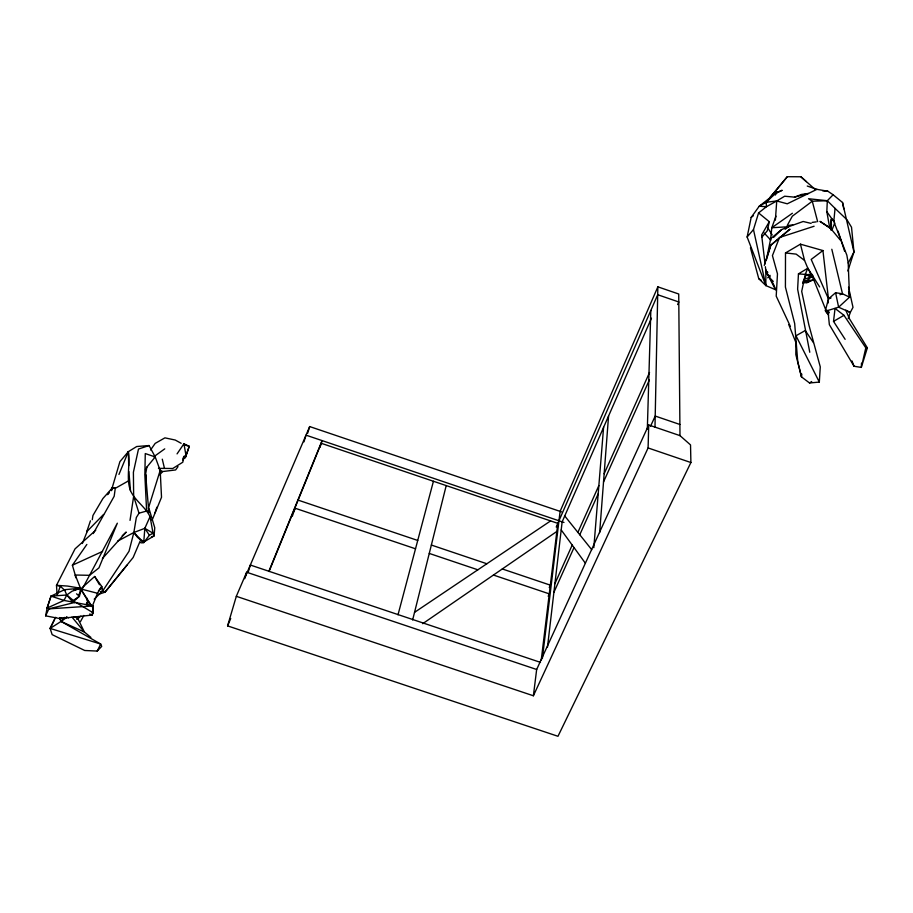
<?xml version="1.0" encoding="UTF-8"?>
<svg xmlns="http://www.w3.org/2000/svg" width="913" height="913" viewBox="0 0 913 913"><rect width="100%" height="100%" fill="white"/><g stroke="black" fill="none" stroke-linecap="round" stroke-linejoin="round"><path stroke-width="1.37" d="M785.5 252.947L785.42 287.093L794.664 323.476L797.757 361.708L801.488 376.886L809.534 382.981L819.315 382.079L820.273 366.889L808.838 324.8L801.694 291.373L805.38 274.048L807.811 268.251L804.558 260.433L800.439 244.17L785.5 252.947L796.147 254.122L804.558 260.433M654.986 427.113L657.862 286.842L678.724 294.009L679.991 435.638L690.525 444.916L690.901 462.537L557.98 736.289L227.588 625.884L236.319 596.315L246.658 572.234L536.661 669.491L533.386 695.774L236.319 596.315M533.386 695.774L648.093 447.952L648.732 424.979L679.991 435.638M831.001 230.224L831.298 219.177L832.428 219.223M647.328 429.236L650.832 310.454M148.899 512.672L145.612 474.178L146.856 467.114L155.221 456.957L149.07 445.544L136.733 446.525L128.368 451.638L119.9 461.658L111.603 489.779M861.507 363.146L861.324 367.414L854.043 366.25L829.358 324.663L827.943 310.466L838.625 307.19L849.535 297.159L848.211 263.092L846.853 255.184L833.786 221.471L826.824 211.69L827.315 200.712L833.135 194.766L842.516 202.469L843.783 208.826M73.325 601.713L79.397 596.292L79.522 593.541L78.917 595.253L117.332 523.195L98.946 567.886L89.577 575.316L75.243 575.019L72.389 565.215L86.849 544.445M775.377 220.147L776.746 200.963L784.666 196.215L794.481 197.14L808.473 193.465L816.918 189.345L827.84 191.228L833.135 194.766M819.612 286.91L807.811 268.251L798.453 273.854L797.62 289.159L809.763 352.258M794.481 197.14L801.58 194.423L808.473 193.465L787.257 203.804L776.746 200.963L766.395 206.749L759.262 206.201L766.247 202.275L775.845 193.008L775.947 191.331L777.534 191.901L775.205 195.074L775.947 191.331L769.67 198.03L759.262 206.201L751.171 217.408L747.131 237.003L765.859 285.564L775.468 289.706C773.71 281.307 765.79 275.372 765.368 266.699M599.658 532.633L608.56 416.02M152.094 520.193L161.521 497.265L160.186 470.435L155.221 456.957L145.27 453.556L144.859 475.159L146.616 511.029L139.016 513.186L136.334 517.511L133.857 532.507L137.441 537.243L143.729 542.596L144.825 528.33L150.052 516.644C145.235 506.738 134.998 500.758 130.479 490.669C125.914 478.104 130.411 464.683 128.368 451.638L118.952 474.452M593.815 547.72L603.584 427.352M87.659 605.159L88.025 601.062L80.732 588.965L91.334 605.559L88.025 601.062L86.427 603.367M830.431 228.558L831.298 219.177L834.037 221.014M833.786 221.471L835.064 208.404L827.315 200.712L808.541 198.737L812.273 201.214L827.315 200.712M770.538 240.324L771.793 227.736L775.982 216.153M828.045 303.116L828.468 298.871L822.921 250.55L800.439 244.17M547.48 647.18L562.146 521.848L651.471 318.169M845.13 339.328L833.523 321.387L835.053 308.434L843.966 315.316L865.809 347.853L861.324 367.414L867.35 347.853L849.41 318.671L845.78 310.135L850.265 312.497L848.177 318.66M541.249 659.973L557.832 523.354L321.25 443.296L269.061 571.527M542.345 658.615L560.103 511.371L657.862 286.842M801.831 374.125L801.488 376.886L795.828 354.564L795.896 342.501L788.764 324.629M89.702 614.004L92.145 615.065L93.206 605.947L48.868 608.857L47.099 608.058L51.025 596.121L64.001 600.434L93.206 605.947L93.217 612.828L92.145 615.065L59.733 618.558L45.65 615.853L47.099 608.058L51.025 596.121L64.469 589.718L66.775 595.014L73.325 600.457L79.397 596.292L80.481 588.223L75.243 575.019L75.733 577.712M128.048 481.128L115.266 488.341L114.182 496.273L93.24 533.569M130.034 520.376L133.652 496.295L133.401 472.226L138.491 449.048L149.07 445.544M92.281 519.702L92.943 515.491L102.907 498.521L112.288 487.976L115.221 487.61M831.081 227.109L831.503 224.393M762.035 236.958L767.262 230.852L769.294 221.711L758.566 212.934L766.395 206.749L766.247 202.275L775.947 191.331L774.498 193.796L782.179 190.292L775.845 193.008M412.642 619.95L446.217 485.579M111.591 490.669L112.288 487.976L115.266 488.341M398.011 614.791L433.435 481.254M244.741 578.705L246.658 572.234M248.336 571.743L250.333 565.033L540.485 662.382M303.961 441.869L306.015 435.159L563.972 522.464M307.658 433.241L309.69 426.565L561.506 511.851M747.131 237.003L753.476 229.585L758.566 212.934M292.365 516.176L294.865 508.142L415.518 548.793M148.351 508.381L160.186 470.435M319.995 447.302L322.095 440.602L268.89 571.253M847.869 271.001L853.963 251.977L851.521 227.234L846.876 219.634L835.064 208.404M764.261 265.398L770.8 245.186L789.859 229.277L770.8 245.186L766.258 260.376L770.709 238.67L781.608 229.574L788.524 226.744L803.166 221.494L811.121 223.4M155.05 512.764L156.865 507.194M182.748 458.212L185.328 457.664L189.253 446.297L183.935 443.786L177.054 453.887M185.328 457.664L189.253 446.297L183.513 444.597M103.557 514.453L86.758 531.72L90.433 520.832M57.508 594.249L60.269 586.214L56.492 585.324L75.026 548.884L95.739 530.225M86.644 604.691L88.025 601.062M82.353 543.52L87.431 530.852L86.758 531.72M92.099 606.734L97.531 593.267L101.765 586.488L94.644 576.48L81.725 588.063M831.8 230.338L834.79 222.943M293.803 511.896L295.207 508.45M802.858 282.779L806.111 274.881L811.703 274.003M227.588 625.884L230.727 618.512M140.18 541.01L133.15 557.501L104.995 592.183L98.57 594.329M245.346 576.674L309.69 426.565M556.222 527.041L657.702 294.728L678.793 301.975L677.629 304.577M549.261 587.561L550.334 585.153L502.298 568.959M548.188 596.28L549.272 593.861L493.442 575.053M554.921 583.624L572.2 545.072M577.883 532.382L598.86 485.568M604.155 473.767L649.531 372.504M553.906 592.332L574.015 547.583M579.778 534.756L598.198 493.807M603.527 481.938L649.348 380.002M45.65 615.853L48.868 608.857L75.585 602.226L93.217 612.828M536.661 669.491L648.732 424.979M650.467 426.382L655.214 416.054L679.9 424.477M147.849 511.257L149.036 508.712L154.754 527.737L154.08 535.942L142.2 542.927L140.385 542.619M61.981 617.69L59.733 618.558L61.091 621.422L100.681 644.03L101.708 646.393L97.235 651.06L84.715 650.49L52.155 634.638L50.112 628.418L54.472 619.471M97.235 651.06L100.681 644.03L50.112 628.418L55.682 617.291M848.211 263.092L853.963 251.977L842.516 202.469M80.458 621.616L83.87 615.43M145.498 469.51L146.856 467.114M769.294 221.711L761.625 235.006L765.048 263.937M150.554 449.983L155.176 443.398L164.911 437.852L175.216 440.032L181.151 443.296M178.024 466.623L175.627 469.944L162.594 471.553L159.398 469.624M182.817 459.981L186.012 455.553L183.935 443.786M109.001 492.427L107.369 494.652L109.275 492.655M110.644 490.201L112.288 487.976M98.387 591.053L101.765 586.488L102.929 590.631L104.995 592.183L126.964 565.158M73.953 616.617L77.696 618.249L76.852 619.379L80.892 616.172M117.537 541.192L133.857 532.507L143.729 542.596L149.401 535.246L153.053 533.203L150.052 516.644M815.104 189.379L800.906 176.768L787.303 176.711L769.67 198.03L773.037 195.405M787.303 176.711L769.67 198.03L772.763 195.519M50.112 628.418L61.091 621.422L64.503 617.382M159.775 474.749L162.594 471.553M102.404 558.528L126.222 532.074L122.205 535.783M768.472 276.97L770.001 275.327M94.21 599.202L102.929 590.631L129.018 551.258L133.857 532.507L144.825 528.33L153.053 533.203L154.08 535.942L151.478 536.878M773.562 237.391L781.608 229.574M848.634 291.635L849.535 297.159L842.505 293.803L835.589 292.731L828.468 298.871L825.363 310.671L827.052 313.011L812.787 277.438L807.811 268.251M803.212 281.33L805.951 281.272L811.566 276.719L803.988 279.424M775.285 193.647L777.534 191.901M751.171 217.408L753.385 215.73M785.146 229.289L788.524 226.744L771.793 227.736L792.393 213.254M822.921 250.55L811.189 259.429L828.468 298.871L831.024 297.946M153.738 456.785L164.751 448.865M59.836 617.53L61.091 621.422L66.797 617.393M422.696 623.693L556.85 531.446M809.534 382.981L811.691 381.52M414.548 612.349L550.607 520.912M767.707 277.803L770.138 276.342M833.523 321.387L843.966 315.316M802.675 282.859L806.83 282.653L814.236 278.91M100.476 591.795L102.929 590.631L101.548 588.269M805.951 281.272L810.093 280.086M72.389 565.215L102.564 551.418M47.099 608.058L64.001 600.434L66.775 595.014L71.967 591.259L80.481 588.223L67.551 586.066L56.492 585.324L57.063 594.489M806.83 282.653L813.346 279.846M183.593 456.557L186.012 455.553L183.741 457.824L182.794 462.218L172.74 468.506L158.463 468.346M839.949 294.728L842.505 293.803L831.811 249.249M814.088 226.253L779.497 237.494L772.432 255.617L777.477 273.854L776.21 296.132L790.43 326.534M73.668 590.197L80.481 588.223L64.469 589.718M792.724 224.895L787.189 225.602L792.29 216.233L812.273 201.214L817.649 221.699M812.114 222.407L816.256 221.87M766.247 202.275L776.746 200.963M51.025 596.121L66.775 595.014L72.743 602.112M865.809 347.853L867.35 347.853M798.453 273.854L811.577 274.996M822.636 190.806L827.84 191.228M803.429 280.759L807.571 281.25M82.033 589.296L97.531 593.267M298.129 500.13L417.732 540.45M431.358 545.05L486.857 563.755M429.27 553.426L477.853 569.803M648.093 447.952L690.901 462.537M807.252 186.035L816.918 189.345M806.111 274.881L812.787 277.438L812.73 275.258M66.421 616.857L68.555 617.816M61.091 621.422L84.418 632.047L90.901 637.422M805.38 274.048L812.787 277.438M750.429 247.777L758.771 278.682L761.122 280.165M758.771 278.682L765.859 285.564L765.859 270.83L767.822 272.291M76.555 593.827L79.397 596.292M800.906 176.768L806.316 181.676M60.269 586.214L64.971 590.471M769.545 277.7L773.265 281.432M764.204 233.032L770.789 240.108M71.99 617.108L84.418 632.047L77.696 618.249M840.165 239.948L830.248 227.942L819.977 221.368L829.723 227.965L826.824 211.69M564.736 515.959L591.761 549.729M828.673 315.076L825.363 310.671L827.943 310.466L829.381 312.828M561.21 529.939L585.393 563.241M813.415 342.569L805.243 330.54L795.999 335.756L819.315 382.079M144.825 528.33L149.401 535.246M767.924 228.113L772.215 234.961M73.325 600.457L74.672 602.648M142.439 540.405L143.729 542.596M94.644 576.48L99.483 584.731M765.859 270.83L775.468 289.706M852 360.955L854.043 366.25M838.031 231.057L844.616 251.246M133.652 496.295L139.016 513.186M765.676 269.632L766.692 273.717M162.274 459.182L164.477 468.369M848.519 287.184L853.004 307.35L850.265 312.497L838.625 307.19L835.589 292.731M753.476 229.585L765.859 285.564M128.881 471.519L130.479 490.669M87.02 598.186L87.157 600.743M128.368 451.638L128.71 465.676M146.08 474.908L146.228 484.632"/></g></svg>
